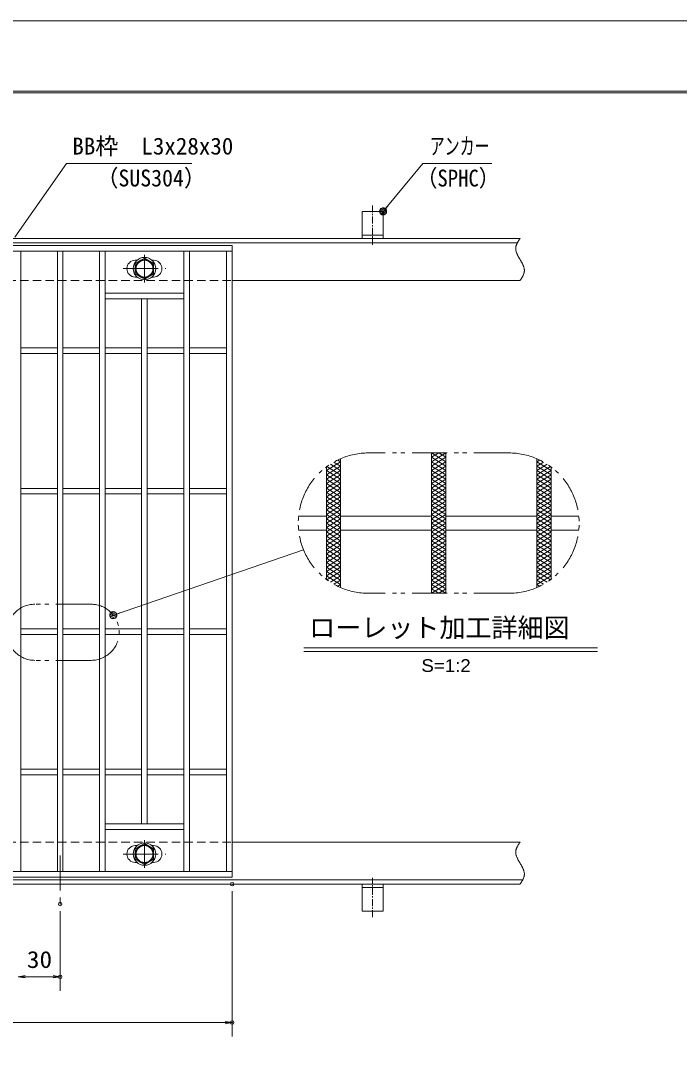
# Model space of a CAD drawing. Units: millimetres, scale not verified. Extents: x -1050 to 1050, y -742 to 742.
# Drawn here: x 54 to 523, y 0 to 742 of the extents above; entities that cross this region are included whole.
import ezdxf
from ezdxf.enums import TextEntityAlignment as Align

# ---------------------------------------------------------------- set-up
doc = ezdxf.new("R2010")
doc.units = ezdxf.units.MM
doc.header["$LTSCALE"] = 5
doc.header["$PDMODE"] = 32
doc.header["$PDSIZE"] = 2.5
for name, pattern in [('CHAIN1', [8, 5, -1, 1, -1]), ('DASHED1', [1.8, 1.2, -0.6]), ('DOUBLE_CHAIN1', [8.8, 5, -1, 0.6, -0.6, 0.6, -1])]:
    doc.linetypes.add(name, pattern=pattern)
for name, color, linetype, lineweight in [('0-0_7-図\u3000枠', 4, 'Continuous', 9), ('0-1_寸法注釈', 2, 'Continuous', 9), ('0-2_0', 2, 'Continuous', 9), ('0-3_DEFPOINTS', 134, 'Continuous', 9), ('0-4_蓋', 5, 'Continuous', 9), ('0-5_ハッチング', 4, 'Continuous', 9), ('0-6_想像線', 134, 'DOUBLE_CHAIN1', 9), ('0-7_中心線', 6, 'CHAIN1', 9), ('0-8_枠', 7, 'Continuous', 9), ('0-9_溝開口', 4, 'DASHED1', 9), ('0-A_アンカー', 7, 'Continuous', 9), ('0-B_締付部品', 7, 'Continuous', 9)]:
    doc.layers.add(name, color=color, linetype=linetype, lineweight=lineweight)
doc.styles.add('HG丸ｺﾞｼｯｸM-PRO', font='')
doc.styles.add('ＭＳ ゴシック', font='')
doc.styles.get('HG丸ｺﾞｼｯｸM-PRO').set_extended_font_data('HG丸ｺﾞｼｯｸM-PRO')
doc.styles.get('ＭＳ ゴシック').set_extended_font_data('MS Gothic')

# ---------------------------------------------------------------- blocks, each defined once
blk = doc.blocks.new('A$C5D7C781A')
at = {"layer": '0-A_アンカー'}
for p, q in [((0, 118.78), (0, 22.26)), ((0, 118.78), (75, 118.78)), ((75, 118.78), (75, 22.26)), ((75, 33.76), (0, 33.76)), ((0, 22.26), (75, 22.26))]:
    blk.add_line(p, q, dxfattribs=at)
at = {"layer": '0-A_アンカー', "color": 6, "linetype": 'CHAIN1'}
blk.add_line((37.5, 140.11), (37.5, 0), dxfattribs=at)
blk = doc.blocks.new('_OPEN')
at = {"layer": '0-2_0'}
blk.add_line((0, 0), (-5, 0), dxfattribs=at)
blk.add_lwpolyline([(-5, 0.833), (0, 0), (-5, -0.833)], dxfattribs=at)
blk = doc.blocks.new('_Dot')
at = {"layer": '0-2_0'}
for p, q in [((-2.5, 0), (-5, 0)), ((2.445, 0.5), (-2.445, 0.5)), ((1.997, 1.5), (-1.997, 1.5)), ((2.289, -0.995), (-2.289, -0.995)), ((1.499, -1.995), (-1.499, -1.995))]:
    blk.add_line(p, q, dxfattribs=at)
for points in [[(2.5, 0), (2.48, 0.313), (2.421, 0.622), (2.324, 0.92), (2.191, 1.204), (2.023, 1.469), (1.822, 1.711), (1.594, 1.926), (1.34, 2.111), (1.064, 2.262), (0.773, 2.378), (0.468, 2.456), (0.157, 2.495), (-0.157, 2.495), (-0.468, 2.456), (-0.773, 2.378), (-1.064, 2.262), (-1.34, 2.111), (-1.594, 1.926), (-1.822, 1.711), (-2.023, 1.469), (-2.191, 1.204), (-2.324, 0.92), (-2.421, 0.622), (-2.48, 0.313), (-2.5, 0), (0, 0)], [(-2.5, 0), (-2.48, -0.313), (-2.421, -0.622), (-2.324, -0.92), (-2.191, -1.204), (-2.023, -1.469), (-1.822, -1.711), (-1.594, -1.926), (-1.34, -2.111), (-1.064, -2.262), (-0.773, -2.378), (-0.468, -2.456), (-0.157, -2.495), (0.157, -2.495), (0.468, -2.456), (0.773, -2.378), (1.064, -2.262), (1.34, -2.111), (1.594, -1.926), (1.822, -1.711), (2.023, -1.469), (2.191, -1.204), (2.324, -0.92), (2.421, -0.622), (2.48, -0.313), (2.5, 0), (0, 0)]]:
    blk.add_lwpolyline(points, close=True, dxfattribs=at)

msp = doc.modelspace()

# ---------------------------------------------------------------- linework, layer by layer
at = {"layer": '0-0_7-図\u3000枠'}
msp.add_line((-973.75, 691.25), (998.75, 691.25), dxfattribs=at)
msp.add_lwpolyline([(-975, 692.5), (1000, 692.5), (1000, -692.5)], dxfattribs=at)
at = {"layer": '0-1_寸法注釈'}
for p, q in [((255.366, 365.672), (120.827, 319.461)), ((255.564, 295.779), (464.603, 295.779)), ((255.564, 293.279), (464.603, 293.279)), ((204.55, 122.475), (204.55, 18.953)), ((82.05, 108.328), (82.05, 51.522)), ((57.05, 61.522), (77.05, 61.522)), ((-785.45, 28.953), (199.55, 28.953))]:
    msp.add_line(p, q, dxfattribs=at)
for points in [[(175.814, 640.968), (86.447, 640.968), (49.664, 588.288)], [(389.478, 640.968), (340.425, 640.968), (312.702, 607.538)]]:
    msp.add_lwpolyline(points, dxfattribs=at)
at = {"layer": '0-3_DEFPOINTS'}
msp.add_lwpolyline([(-1050, -742.5), (-1050, 742.5), (1050, 742.5), (1050, -742.5)], close=True, dxfattribs=at)
for p in [(204.55, 127.475), (82.05, 113.328), (82.05, 61.522), (204.55, 28.953)]:
    msp.add_point(p, dxfattribs=at)
at = {"layer": '0-4_蓋'}
for p, q in [((204.55, 582.475), (-790.45, 582.475)), ((204.55, 132.475), (204.55, 582.475)), ((204.55, 578.475), (-790.45, 578.475)), ((54.05, 578.475), (54.05, 136.475)), ((80.05, 578.475), (80.05, 136.475)), ((84.05, 578.475), (84.05, 136.475)), ((110.05, 578.475), (110.05, 136.475)), ((114.05, 578.475), (114.05, 136.475)), ((135.55, 571.978), (136.762, 571.978)), ((147.338, 571.978), (148.55, 571.978)), ((170.05, 578.475), (170.05, 136.475)), ((174.05, 578.475), (174.05, 136.475)), ((200.55, 136.475), (200.55, 578.475)), ((135.55, 559.978), (136.755, 559.978)), ((147.345, 559.978), (148.55, 559.978)), ((170.05, 548.475), (114.05, 548.475)), ((170.05, 544.475), (114.05, 544.475)), ((140.05, 544.475), (140.05, 170.475)), ((144.05, 544.475), (144.05, 170.475)), ((80.05, 509.475), (54.05, 509.475)), ((80.05, 505.475), (54.05, 505.475)), ((110.05, 509.475), (84.05, 509.475)), ((110.05, 505.475), (84.05, 505.475)), ((140.05, 509.475), (114.05, 509.475)), ((140.05, 505.475), (114.05, 505.475)), ((170.05, 509.475), (144.05, 509.475)), ((170.05, 505.475), (144.05, 505.475)), ((200.55, 509.475), (174.05, 509.475)), ((200.55, 505.475), (174.05, 505.475)), ((346.609, 434.689), (346.609, 334.689)), ((346.609, 434.689), (346.609, 334.689)), ((356.609, 434.689), (356.609, 334.689)), ((356.609, 434.689), (356.609, 334.689)), ((271.609, 424.689), (271.609, 344.689)), ((271.609, 424.689), (271.609, 344.689)), ((281.609, 430.514), (281.609, 338.863)), ((281.609, 430.514), (281.609, 338.863)), ((421.609, 430.514), (421.609, 338.863)), ((421.609, 430.514), (421.609, 338.863)), ((431.609, 424.689), (431.609, 344.689)), ((431.609, 424.689), (431.609, 344.689)), ((80.05, 409.475), (54.05, 409.475)), ((110.05, 409.475), (84.05, 409.475)), ((140.05, 409.475), (114.05, 409.475)), ((170.05, 409.475), (144.05, 409.475)), ((200.55, 409.475), (174.05, 409.475)), ((80.05, 405.475), (54.05, 405.475)), ((110.05, 405.475), (84.05, 405.475)), ((140.05, 405.475), (114.05, 405.475)), ((170.05, 405.475), (144.05, 405.475)), ((200.55, 405.475), (174.05, 405.475)), ((251.859, 389.689), (271.609, 389.689)), ((281.609, 389.689), (346.609, 389.689)), ((356.609, 389.689), (421.609, 389.689)), ((431.609, 389.689), (451.358, 389.689)), ((251.859, 379.689), (271.609, 379.689)), ((281.609, 379.689), (346.609, 379.689)), ((356.609, 379.689), (421.609, 379.689)), ((431.609, 379.689), (451.358, 379.689)), ((80.05, 309.475), (54.05, 309.475)), ((80.05, 305.475), (54.05, 305.475)), ((110.05, 309.475), (84.05, 309.475)), ((110.05, 305.475), (84.05, 305.475)), ((140.05, 309.475), (114.05, 309.475)), ((140.05, 305.475), (114.05, 305.475)), ((170.05, 309.475), (144.05, 309.475)), ((170.05, 305.475), (144.05, 305.475)), ((200.55, 309.475), (174.05, 309.475)), ((200.55, 305.475), (174.05, 305.475)), ((80.05, 209.475), (54.05, 209.475)), ((110.05, 209.475), (84.05, 209.475)), ((140.05, 209.475), (114.05, 209.475)), ((170.05, 209.475), (144.05, 209.475)), ((200.55, 209.475), (174.05, 209.475)), ((80.05, 205.475), (54.05, 205.475)), ((110.05, 205.475), (84.05, 205.475)), ((140.05, 205.475), (114.05, 205.475)), ((170.05, 205.475), (144.05, 205.475)), ((200.55, 205.475), (174.05, 205.475)), ((170.05, 170.475), (114.05, 170.475)), ((170.05, 166.475), (114.05, 166.475)), ((135.55, 154.972), (136.755, 154.972)), ((147.345, 154.972), (148.55, 154.972)), ((135.55, 142.972), (136.762, 142.972)), ((147.338, 142.972), (148.55, 142.972)), ((-790.45, 136.475), (204.55, 136.475)), ((-790.45, 132.475), (204.55, 132.475))]:
    msp.add_line(p, q, dxfattribs=at)
for centre, start, end in [((135.55, 565.978), 90, 270), ((148.55, 565.978), 270, 90), ((135.55, 148.972), 90, 270), ((148.55, 148.972), 270, 90)]:
    msp.add_arc(centre, 6, start, end, dxfattribs=at)
at = {"layer": '0-5_ハッチング'}
for p, q in [((346.609, 431.564), (351.609, 434.689)), ((346.609, 434.689), (356.609, 428.439)), ((346.609, 428.439), (356.609, 434.689)), ((346.609, 431.564), (356.609, 425.314)), ((346.609, 425.314), (356.609, 431.564)), ((351.609, 434.689), (356.609, 431.564)), ((271.609, 422.189), (281.609, 428.439)), ((271.609, 419.064), (281.609, 425.314)), ((272.066, 425.028), (281.609, 419.064)), ((274.445, 426.666), (281.609, 422.189)), ((276.984, 428.204), (281.609, 425.314)), ((279.699, 429.632), (281.609, 428.439)), ((346.609, 428.439), (356.609, 422.189)), ((346.609, 422.189), (356.609, 428.439)), ((346.609, 425.314), (356.609, 419.064)), ((346.609, 419.064), (356.609, 425.314)), ((421.609, 428.439), (423.519, 429.632)), ((421.609, 428.439), (431.609, 422.189)), ((421.609, 425.314), (426.234, 428.204)), ((421.609, 422.189), (428.773, 426.666)), ((421.609, 425.314), (431.609, 419.064)), ((421.609, 419.064), (431.151, 425.028)), ((271.609, 415.939), (281.609, 422.189)), ((271.609, 422.189), (281.609, 415.939)), ((271.609, 412.814), (281.609, 419.064)), ((271.609, 419.064), (281.609, 412.814)), ((271.609, 409.689), (281.609, 415.939)), ((271.609, 415.939), (281.609, 409.689)), ((346.609, 415.939), (356.609, 422.189)), ((346.609, 422.189), (356.609, 415.939)), ((346.609, 412.814), (356.609, 419.064)), ((346.609, 419.064), (356.609, 412.814)), ((346.609, 409.689), (356.609, 415.939)), ((346.609, 415.939), (356.609, 409.689)), ((421.609, 415.939), (431.609, 422.189)), ((421.609, 422.189), (431.609, 415.939)), ((421.609, 412.814), (431.609, 419.064)), ((421.609, 419.064), (431.609, 412.814)), ((421.609, 409.689), (431.609, 415.939)), ((421.609, 415.939), (431.609, 409.689)), ((271.609, 406.564), (281.609, 412.814)), ((271.609, 412.814), (281.609, 406.564)), ((271.609, 403.439), (281.609, 409.689)), ((271.609, 409.689), (281.609, 403.439)), ((346.609, 406.564), (356.609, 412.814)), ((346.609, 412.814), (356.609, 406.564)), ((346.609, 403.439), (356.609, 409.689)), ((346.609, 409.689), (356.609, 403.439)), ((421.609, 406.564), (431.609, 412.814)), ((421.609, 412.814), (431.609, 406.564)), ((421.609, 403.439), (431.609, 409.689)), ((421.609, 409.689), (431.609, 403.439)), ((271.609, 400.314), (281.609, 406.564)), ((271.609, 406.564), (281.609, 400.314)), ((271.609, 403.439), (281.609, 397.189)), ((271.609, 397.189), (281.609, 403.439)), ((346.609, 400.314), (356.609, 406.564)), ((346.609, 406.564), (356.609, 400.314)), ((346.609, 403.439), (356.609, 397.189)), ((346.609, 397.189), (356.609, 403.439)), ((421.609, 400.314), (431.609, 406.564)), ((421.609, 406.564), (431.609, 400.314)), ((421.609, 403.439), (431.609, 397.189)), ((421.609, 397.189), (431.609, 403.439)), ((271.609, 400.314), (281.609, 394.064)), ((271.609, 394.064), (281.609, 400.314)), ((271.609, 397.189), (281.609, 390.939)), ((271.609, 390.939), (281.609, 397.189)), ((271.609, 394.064), (281.609, 387.814)), ((271.609, 387.814), (281.609, 394.064)), ((346.609, 400.314), (356.609, 394.064)), ((346.609, 394.064), (356.609, 400.314)), ((346.609, 397.189), (356.609, 390.939)), ((346.609, 390.939), (356.609, 397.189)), ((346.609, 394.064), (356.609, 387.814)), ((346.609, 387.814), (356.609, 394.064)), ((421.609, 400.314), (431.609, 394.064)), ((421.609, 394.064), (431.609, 400.314)), ((421.609, 397.189), (431.609, 390.939)), ((421.609, 390.939), (431.609, 397.189)), ((421.609, 394.064), (431.609, 387.814)), ((421.609, 387.814), (431.609, 394.064)), ((271.609, 390.939), (281.609, 384.689)), ((271.609, 384.689), (281.609, 390.939)), ((271.609, 387.814), (281.609, 381.564)), ((271.609, 381.564), (281.609, 387.814)), ((346.609, 390.939), (356.609, 384.689)), ((346.609, 384.689), (356.609, 390.939)), ((346.609, 387.814), (356.609, 381.564)), ((346.609, 381.564), (356.609, 387.814)), ((421.609, 390.939), (431.609, 384.689)), ((421.609, 384.689), (431.609, 390.939)), ((421.609, 387.814), (431.609, 381.564)), ((421.609, 381.564), (431.609, 387.814)), ((271.609, 384.689), (281.609, 378.439)), ((271.609, 378.439), (281.609, 384.689)), ((271.609, 381.564), (281.609, 375.314)), ((271.609, 375.314), (281.609, 381.564)), ((346.609, 384.689), (356.609, 378.439)), ((346.609, 378.439), (356.609, 384.689)), ((346.609, 381.564), (356.609, 375.314)), ((346.609, 375.314), (356.609, 381.564)), ((421.609, 384.689), (431.609, 378.439)), ((421.609, 378.439), (431.609, 384.689)), ((421.609, 381.564), (431.609, 375.314)), ((421.609, 375.314), (431.609, 381.564)), ((271.609, 378.439), (281.609, 372.189)), ((271.609, 372.189), (281.609, 378.439)), ((271.609, 375.314), (281.609, 369.064)), ((271.609, 369.064), (281.609, 375.314)), ((271.609, 372.189), (281.609, 365.939)), ((271.609, 365.939), (281.609, 372.189)), ((346.609, 378.439), (356.609, 372.189)), ((346.609, 372.189), (356.609, 378.439)), ((346.609, 375.314), (356.609, 369.064)), ((346.609, 369.064), (356.609, 375.314)), ((346.609, 372.189), (356.609, 365.939)), ((346.609, 365.939), (356.609, 372.189)), ((421.609, 378.439), (431.609, 372.189)), ((421.609, 372.189), (431.609, 378.439)), ((421.609, 375.314), (431.609, 369.064)), ((421.609, 369.064), (431.609, 375.314)), ((421.609, 372.189), (431.609, 365.939)), ((421.609, 365.939), (431.609, 372.189)), ((271.609, 369.064), (281.609, 362.814)), ((271.609, 362.814), (281.609, 369.064)), ((271.609, 365.939), (281.609, 359.689)), ((271.609, 359.689), (281.609, 365.939)), ((346.609, 369.064), (356.609, 362.814)), ((346.609, 362.814), (356.609, 369.064)), ((346.609, 365.939), (356.609, 359.689)), ((346.609, 359.689), (356.609, 365.939)), ((421.609, 369.064), (431.609, 362.814)), ((421.609, 362.814), (431.609, 369.064)), ((421.609, 365.939), (431.609, 359.689)), ((421.609, 359.689), (431.609, 365.939)), ((271.609, 356.564), (281.609, 362.814)), ((271.609, 362.814), (281.609, 356.564)), ((271.609, 353.439), (281.609, 359.689)), ((271.609, 359.689), (281.609, 353.439)), ((271.609, 350.314), (281.609, 356.564)), ((271.609, 356.564), (281.609, 350.314)), ((346.609, 356.564), (356.609, 362.814)), ((346.609, 362.814), (356.609, 356.564)), ((346.609, 353.439), (356.609, 359.689)), ((346.609, 359.689), (356.609, 353.439)), ((346.609, 350.314), (356.609, 356.564)), ((346.609, 356.564), (356.609, 350.314)), ((421.609, 356.564), (431.609, 362.814)), ((421.609, 362.814), (431.609, 356.564)), ((421.609, 353.439), (431.609, 359.689)), ((421.609, 359.689), (431.609, 353.439)), ((421.609, 350.314), (431.609, 356.564)), ((421.609, 356.564), (431.609, 350.314)), ((271.609, 347.189), (281.609, 353.439)), ((271.609, 353.439), (281.609, 347.189)), ((271.609, 350.314), (281.609, 344.064)), ((272.066, 344.35), (281.609, 350.314)), ((346.609, 347.189), (356.609, 353.439)), ((346.609, 353.439), (356.609, 347.189)), ((346.609, 344.064), (356.609, 350.314)), ((346.609, 350.314), (356.609, 344.064)), ((421.609, 347.189), (431.609, 353.439)), ((421.609, 353.439), (431.609, 347.189)), ((421.609, 344.064), (431.609, 350.314)), ((421.609, 350.314), (431.151, 344.35)), ((271.609, 347.189), (281.609, 340.939)), ((274.445, 342.711), (281.609, 347.189)), ((276.984, 341.173), (281.609, 344.064)), ((346.609, 340.939), (356.609, 347.189)), ((346.609, 347.189), (356.609, 340.939)), ((346.609, 337.814), (356.609, 344.064)), ((346.609, 344.064), (356.609, 337.814)), ((421.609, 347.189), (428.773, 342.711)), ((421.609, 340.939), (431.609, 347.189)), ((421.609, 344.064), (426.234, 341.173)), ((279.699, 339.745), (281.609, 340.939)), ((346.609, 334.689), (356.609, 340.939)), ((346.609, 340.939), (356.609, 334.689)), ((346.609, 337.814), (351.609, 334.689)), ((351.609, 334.689), (356.609, 337.814)), ((421.609, 340.939), (423.519, 339.745))]:
    msp.add_line(p, q, dxfattribs=at)
at = {"layer": '0-6_想像線'}
for p, q in [((401.609, 434.689), (301.609, 434.689)), ((401.609, 334.689), (301.609, 334.689)), ((104.038, 326.93), (64.038, 326.93)), ((104.038, 286.93), (64.038, 286.93))]:
    msp.add_line(p, q, dxfattribs=at)
for points in [[(409.55, 587.475), (409.359, 587.182), (409.169, 586.888), (408.98, 586.595), (408.792, 586.301), (408.608, 586.007), (408.427, 585.714), (408.249, 585.42), (408.076, 585.126), (407.909, 584.831), (407.747, 584.537), (407.592, 584.242), (407.443, 583.947), (407.303, 583.652), (407.171, 583.357), (407.048, 583.061), (406.935, 582.765), (406.832, 582.468), (406.741, 582.172), (406.661, 581.874), (406.593, 581.577), (406.538, 581.279), (406.497, 580.98), (406.47, 580.681), (406.458, 580.381), (406.46, 580.081), (406.476, 579.781), (406.505, 579.48), (406.547, 579.178), (406.601, 578.876), (406.666, 578.574), (406.743, 578.272), (406.829, 577.969), (406.926, 577.665), (407.032, 577.362), (407.147, 577.058), (407.27, 576.753), (407.401, 576.449), (407.538, 576.144), (407.683, 575.839)], [(407.683, 575.839), (407.833, 575.534), (407.989, 575.229), (408.15, 574.923), (408.316, 574.617), (408.485, 574.312), (408.657, 574.006), (408.833, 573.7), (409.01, 573.394), (409.189, 573.087), (409.369, 572.781), (409.55, 572.475)], [(411.417, 569.111), (411.267, 569.416), (411.111, 569.721), (410.95, 570.027), (410.784, 570.333), (410.615, 570.638), (410.443, 570.944), (410.267, 571.25), (410.09, 571.556), (409.911, 571.863), (409.731, 572.169), (409.55, 572.475)], [(409.55, 557.475), (409.741, 557.768), (409.931, 558.062), (410.12, 558.355), (410.308, 558.649), (410.492, 558.943), (410.673, 559.236), (410.851, 559.53), (411.024, 559.824), (411.191, 560.119), (411.353, 560.413), (411.508, 560.708), (411.657, 561.003), (411.797, 561.298), (411.929, 561.593), (412.052, 561.889), (412.165, 562.185), (412.268, 562.481), (412.359, 562.778), (412.439, 563.076), (412.507, 563.373), (412.562, 563.671), (412.603, 563.97), (412.63, 564.269), (412.642, 564.569), (412.64, 564.869), (412.624, 565.169), (412.595, 565.47), (412.553, 565.772), (412.499, 566.074), (412.434, 566.376), (412.357, 566.678), (412.271, 566.981), (412.174, 567.285), (412.068, 567.588), (411.953, 567.892), (411.83, 568.197), (411.699, 568.501), (411.562, 568.806), (411.417, 569.111)], [(409.55, 157.475), (409.359, 157.182), (409.169, 156.888), (408.98, 156.595), (408.792, 156.301), (408.608, 156.007), (408.427, 155.714), (408.249, 155.42), (408.076, 155.126), (407.909, 154.831), (407.747, 154.537), (407.592, 154.242), (407.443, 153.947), (407.303, 153.652), (407.171, 153.357), (407.048, 153.061), (406.935, 152.765), (406.832, 152.468), (406.741, 152.172), (406.661, 151.874), (406.593, 151.577), (406.538, 151.279), (406.497, 150.98), (406.47, 150.681), (406.458, 150.381), (406.46, 150.081), (406.476, 149.781), (406.505, 149.48), (406.547, 149.178), (406.601, 148.876), (406.666, 148.574), (406.743, 148.272), (406.829, 147.969), (406.926, 147.665), (407.032, 147.362), (407.147, 147.058), (407.27, 146.753), (407.401, 146.449), (407.538, 146.144), (407.683, 145.839)], [(407.683, 145.839), (407.833, 145.534), (407.989, 145.229), (408.15, 144.923), (408.316, 144.617), (408.485, 144.312), (408.657, 144.006), (408.833, 143.7), (409.01, 143.394), (409.189, 143.087), (409.369, 142.781), (409.55, 142.475)], [(411.417, 139.111), (411.267, 139.416), (411.111, 139.721), (410.95, 140.027), (410.784, 140.333), (410.615, 140.638), (410.443, 140.944), (410.267, 141.25), (410.09, 141.556), (409.911, 141.863), (409.731, 142.169), (409.55, 142.475)], [(409.55, 127.475), (409.741, 127.768), (409.931, 128.062), (410.12, 128.355), (410.308, 128.649), (410.492, 128.943), (410.673, 129.236), (410.851, 129.53), (411.024, 129.824), (411.191, 130.119), (411.353, 130.413), (411.508, 130.708), (411.657, 131.003), (411.797, 131.298), (411.929, 131.593), (412.052, 131.889), (412.165, 132.185), (412.268, 132.481), (412.359, 132.778), (412.439, 133.076), (412.507, 133.373), (412.562, 133.671), (412.603, 133.97), (412.63, 134.269), (412.642, 134.569), (412.64, 134.869), (412.624, 135.169), (412.595, 135.47), (412.553, 135.772), (412.499, 136.074), (412.434, 136.376), (412.357, 136.678), (412.271, 136.981), (412.174, 137.285), (412.068, 137.588), (411.953, 137.892), (411.83, 138.197), (411.699, 138.501), (411.562, 138.806), (411.417, 139.111)]]:
    msp.add_lwpolyline(points, dxfattribs=at)
for centre, radius, start, end in [((301.609, 384.689), 50, 90, 270), ((401.609, 384.689), 50, 270, 90), ((64.038, 306.93), 20, 90, 270), ((104.038, 306.93), 20, 270, 90)]:
    msp.add_arc(centre, radius, start, end, dxfattribs=at)
at = {"layer": '0-7_中心線'}
for p, q in [((142.05, 575.871), (142.05, 556.085)), ((126.804, 565.978), (157.296, 565.978)), ((142.05, 139.079), (142.05, 158.865)), ((126.804, 148.972), (157.296, 148.972)), ((82.05, 147.969), (82.05, 113.328))]:
    msp.add_line(p, q, dxfattribs=at)
at = {"layer": '0-8_枠'}
for p, q in [((-795.45, 587.475), (409.55, 587.475)), ((-792.45, 584.475), (407.714, 584.475)), ((204.55, 557.475), (409.55, 557.475)), ((204.55, 157.475), (409.55, 157.475)), ((-795.45, 127.475), (409.55, 127.475)), ((-792.45, 130.475), (411.386, 130.475))]:
    msp.add_line(p, q, dxfattribs=at)
at = {"layer": '0-9_溝開口'}
for p, q in [((-765.45, 557.475), (204.55, 557.475)), ((-765.45, 157.475), (204.55, 157.475))]:
    msp.add_line(p, q, dxfattribs=at)
at = {"layer": '0-B_締付部品'}
for p, q in [((142.05, 573.483), (148.55, 569.731)), ((148.55, 569.731), (148.55, 562.225)), ((142.05, 558.472), (135.55, 562.225)), ((148.55, 562.225), (142.05, 558.472)), ((142.05, 156.478), (135.55, 152.725)), ((148.55, 152.725), (142.05, 156.478)), ((135.55, 152.725), (135.55, 145.219)), ((148.55, 145.219), (148.55, 152.725)), ((135.55, 145.219), (142.05, 141.467)), ((142.05, 141.467), (148.55, 145.219))]:
    msp.add_line(p, q, dxfattribs=at)
msp.add_lwpolyline([(135.55, 562.225), (135.55, 569.731), (142.05, 573.483)], dxfattribs=at)
for centre, radius in [((142.05, 565.975), 8), ((142.05, 565.978), 6.5), ((142.05, 565.978), 5.993), ((142.05, 148.975), 8), ((142.05, 148.972), 6.5), ((142.05, 148.972), 5.993)]:
    msp.add_circle(centre, radius, dxfattribs=at)

# ---------------------------------------------------------------- block references
at = {"layer": '0-1_寸法注釈'}
for name, p, rotation in [('_Dot', (312.05, 606.779), 229.33113), ('_Dot', (119.881, 319.136), 198.95625), ('_OPEN', (52.05, 61.522), 180)]:
    msp.add_blockref(name, p, dxfattribs=dict(at, rotation=rotation))
for p in [(82.05, 61.522), (204.55, 28.953)]:
    msp.add_blockref('_OPEN', p, dxfattribs=at)
at = {"layer": '0-A_アンカー', "xscale": 0.2, "yscale": 0.2}
msp.add_blockref('A$C5D7C781A', (297.05, 583.023), dxfattribs=at)
at = {"layer": '0-A_アンカー', "xscale": -0.2, "yscale": 0.2, "rotation": 180}
msp.add_blockref('A$C5D7C781A', (297.05, 131.927), dxfattribs=at)

# ---------------------------------------------------------------- texts
at = {"layer": '0-1_寸法注釈', "color": 7}
for s, height, style, p in [('BB枠\u3000L3x28x30', 12.03, 'ＭＳ ゴシック', (90.7, 643.655)), ('ローレット加工詳細図', 13.6, 'HG丸ｺﾞｼｯｸM-PRO', (259.377, 299.351))]:
    msp.add_text(s, height=height, dxfattribs=dict(at, style=style)).set_placement(p, align=Align.BOTTOM_LEFT)
for s, height, style, width, p in [('アンカー', 12.02, 'ＭＳ ゴシック', 0.65, (345.202, 643.655)), ('（SUS304）', 12.02, 'ＭＳ ゴシック', 0.95, (107.958, 620.919)), ('（SPHC）', 12.03, 'ＭＳ ゴシック', 0.9, (335.929, 620.865)), ('S=1:2', 9.054, 'HG丸ｺﾞｼｯｸM-PRO', 1.1, (339.276, 275.983)), ('30', 12.02, 'ＭＳ ゴシック', 1.1, (58.317, 64.209))]:
    msp.add_text(s, height=height, dxfattribs=dict(at, style=style, width=width)).set_placement(p, align=Align.BOTTOM_LEFT)

doc.saveas('drawing.dxf')
